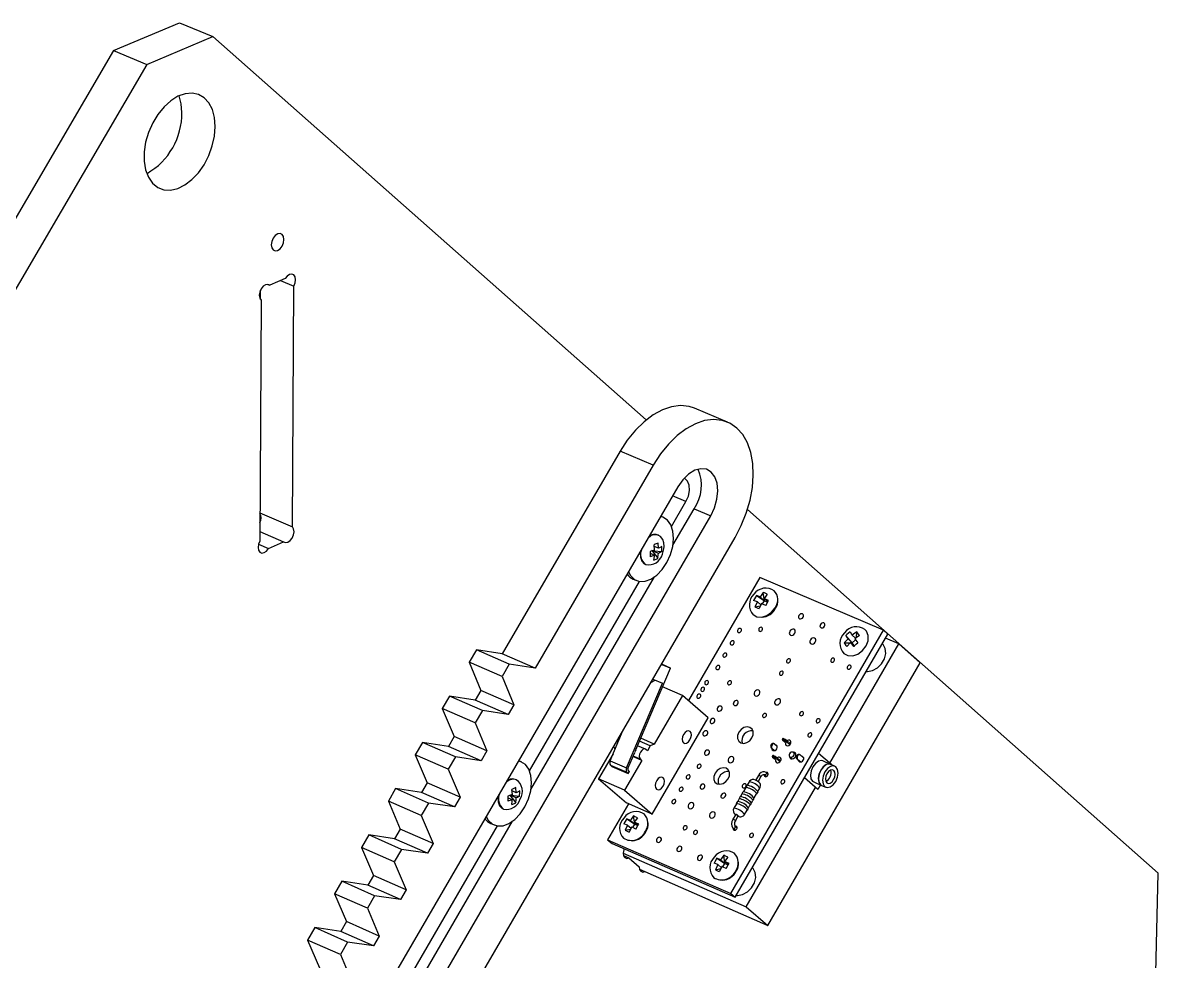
# Model space of a CAD drawing. Extents: x 0 to 156, y 0 to 216.
# Drawn here: x 99.29 to 133.41, y 176.04 to 204.23 of the extents above; entities that cross this region are included whole.
import ezdxf

# ---------------------------------------------------------------- set-up
doc = ezdxf.new("R2010")
doc.units = 0
doc.layers.get('0').update_dxf_attribs({"linetype": 'CONTINUOUS'})

msp = doc.modelspace()

# ---------------------------------------------------------------- linework, layer by layer
at = {"color": 7, "linetype": 'CONTINUOUS'}
for p, q in [((102.015, 203.393), (104.004, 204.226)), ((104.004, 204.226), (105.007, 203.81)), ((103.018, 202.975), (105.007, 203.81)), ((118.022, 192.299), (105.007, 203.81)), ((102.015, 203.393), (71.222, 150.721)), ((102.015, 203.393), (103.018, 202.975)), ((103.018, 202.975), (72.195, 150.239)), ((107.174, 196.542), (106.713, 196.344)), ((106.431, 195.916), (106.432, 196.194)), ((106.65, 196.37), (106.713, 196.344)), ((107.037, 196.483), (107.432, 196.317)), ((107.391, 189.085), (107.432, 196.317)), ((106.45, 195.895), (106.415, 188.657)), ((120.466, 192.232), (119.474, 192.65)), ((117.24, 191.363), (113.695, 185.271)), ((118.231, 190.943), (117.24, 191.363)), ((118.231, 190.943), (114.683, 184.844)), ((118.973, 190.289), (102.467, 161.905)), ((118.784, 189.102), (119.217, 189.847)), ((103.491, 161.095), (119.959, 189.42)), ((106.419, 189.504), (107.391, 189.085)), ((118.537, 189.373), (118.46, 189.406)), ((118.826, 188.533), (119.463, 189.63)), ((119.463, 189.63), (119.959, 189.42)), ((133.407, 178.691), (121.064, 189.607)), ((106.416, 188.947), (107.13, 188.639)), ((111.66, 173.226), (120.695, 188.771)), ((106.375, 188.566), (106.672, 188.437)), ((106.672, 188.437), (107.13, 188.639)), ((118.272, 188.391), (118.142, 188.346)), ((118.193, 188.373), (118.372, 188.144)), ((118.389, 188.289), (118.193, 188.373)), ((118.272, 188.391), (118.26, 188.549)), ((118.261, 188.367), (118.49, 188.347)), ((118.391, 188.444), (118.264, 188.498)), ((118.391, 188.444), (118.378, 188.601)), ((118.27, 188.236), (118.139, 188.191)), ((118.27, 188.236), (118.141, 188.291)), ((114.516, 181.763), (117.823, 187.448)), ((114.56, 181.197), (118.275, 187.585)), ((117.631, 187.518), (117.729, 187.475)), ((121.439, 187.564), (119.291, 183.868)), ((125.153, 185.983), (121.439, 187.564)), ((121.445, 186.983), (121.335, 187.026)), ((121.335, 187.026), (121.574, 186.87)), ((121.445, 186.983), (121.574, 186.87)), ((121.574, 186.87), (121.538, 187.117)), ((121.361, 186.838), (121.25, 186.88)), ((121.361, 186.838), (121.288, 186.687)), ((121.288, 186.687), (121.451, 186.717)), ((121.361, 186.838), (121.465, 186.746)), ((121.484, 186.785), (121.411, 186.634)), ((121.516, 186.771), (121.574, 186.87)), ((121.569, 186.931), (121.678, 186.835)), ((121.574, 186.87), (121.674, 186.828)), ((120.562, 178.076), (125.153, 185.983)), ((124.637, 185.956), (124.58, 186.015)), ((125.153, 185.983), (125.282, 185.869)), ((120.693, 177.964), (125.282, 185.869)), ((124.085, 185.722), (123.968, 185.606)), ((123.968, 185.606), (124.157, 185.608)), ((124.213, 185.609), (124.019, 185.821)), ((124.162, 185.613), (124.045, 185.496)), ((124.085, 185.722), (124.213, 185.609)), ((124.162, 185.613), (124.247, 185.498)), ((124.162, 185.613), (124.29, 185.5)), ((124.167, 185.609), (124.213, 185.609)), ((124.213, 185.609), (124.313, 185.695)), ((124.275, 185.522), (124.213, 185.609)), ((124.214, 185.833), (124.315, 185.743)), ((124.291, 185.724), (124.376, 185.609)), ((124.344, 185.765), (124.349, 185.933)), ((125.613, 185.576), (125.211, 185.747)), ((112.92, 185.394), (112.704, 185.021)), ((113.909, 184.966), (112.92, 185.394)), ((113.695, 185.271), (112.92, 185.394)), ((114.683, 184.844), (113.695, 185.271)), ((123.534, 181.994), (125.613, 185.576)), ((125.613, 185.576), (126.257, 185.007)), ((113.692, 184.593), (112.704, 185.021)), ((112.704, 185.021), (113.057, 184.175)), ((113.909, 184.966), (113.692, 184.593)), ((114.683, 184.844), (113.909, 184.966)), ((118.481, 184.962), (118.493, 184.957)), ((118.481, 184.961), (118.752, 184.848)), ((118.493, 184.957), (118.491, 184.978)), ((118.752, 184.848), (118.493, 184.96)), ((118.493, 184.959), (118.664, 184.886)), ((118.493, 184.957), (118.664, 184.886)), ((121.679, 177.117), (126.257, 185.007)), ((113.692, 184.593), (114.045, 183.747)), ((117.711, 182.394), (118.752, 184.848)), ((117.433, 181.846), (118.513, 184.392)), ((118.22, 184.513), (118.513, 184.392)), ((119.108, 184.027), (118.513, 184.284)), ((112.112, 184.005), (111.895, 183.632)), ((113.1, 183.575), (112.112, 184.005)), ((112.887, 183.883), (112.112, 184.005)), ((113.057, 184.175), (112.887, 183.883)), ((114.045, 183.747), (113.057, 184.175)), ((119.108, 184.027), (118.259, 182.565)), ((119.884, 183.353), (119.108, 184.027)), ((112.883, 183.202), (111.895, 183.632)), ((111.895, 183.632), (112.25, 182.787)), ((113.1, 183.575), (112.883, 183.202)), ((113.875, 183.455), (112.887, 183.883)), ((113.875, 183.455), (113.1, 183.575)), ((114.045, 183.747), (113.875, 183.455)), ((118.205, 180.462), (119.884, 183.353)), ((112.883, 183.202), (113.237, 182.357)), ((116.94, 182.06), (117.334, 182.989)), ((111.303, 182.615), (111.086, 182.242)), ((112.291, 182.184), (111.303, 182.615)), ((112.08, 182.495), (111.303, 182.615)), ((112.25, 182.787), (112.08, 182.495)), ((113.237, 182.357), (112.25, 182.787)), ((117.231, 182.745), (117.223, 182.748)), ((118.142, 182.512), (117.82, 182.652)), ((118.259, 182.565), (117.857, 182.739)), ((118.259, 182.565), (118.142, 182.512)), ((121.802, 182.537), (121.777, 182.548)), ((121.869, 182.576), (121.845, 182.587)), ((121.877, 182.571), (121.958, 182.501)), ((121.927, 182.534), (121.916, 182.538)), ((122.124, 182.731), (122.107, 182.702)), ((122.118, 182.687), (122.196, 182.619)), ((122.137, 182.695), (122.154, 182.724)), ((122.246, 182.668), (122.229, 182.639)), ((122.229, 182.639), (122.338, 182.544)), ((122.246, 182.668), (122.358, 182.571)), ((112.074, 181.811), (111.086, 182.242)), ((111.086, 182.242), (111.442, 181.399)), ((112.291, 182.184), (112.074, 181.811)), ((113.067, 182.065), (112.08, 182.495)), ((113.067, 182.065), (112.291, 182.184)), ((113.237, 182.357), (113.067, 182.065)), ((117.028, 182.267), (116.593, 181.518)), ((117.07, 182.445), (117.095, 182.424)), ((117.472, 181.83), (117.678, 182.316)), ((117.887, 182.073), (117.623, 182.187)), ((117.999, 182.412), (117.762, 182.514)), ((118.057, 182.366), (118.016, 182.401)), ((118.142, 182.512), (118.057, 182.366)), ((121.801, 182.44), (121.776, 182.45)), ((121.776, 182.45), (121.87, 182.368)), ((121.801, 182.44), (121.88, 182.37)), ((121.827, 182.219), (121.81, 182.19)), ((121.856, 182.212), (121.839, 182.183)), ((122.336, 182.182), (122.41, 182.118)), ((122.522, 182.247), (122.448, 182.312)), ((122.57, 182.206), (122.546, 182.217)), ((122.638, 182.245), (122.613, 182.256)), ((122.645, 182.24), (122.755, 182.145)), ((122.72, 182.192), (122.694, 182.198)), ((123.595, 181.94), (123.201, 182.284)), ((114.275, 182.026), (114.19, 182.063)), ((116.94, 182.06), (117.433, 181.846)), ((116.949, 181.929), (117.442, 181.716)), ((116.949, 181.929), (116.989, 181.895)), ((116.989, 181.895), (117.482, 181.681)), ((117.887, 182.073), (117.368, 181.181)), ((117.846, 182.109), (117.887, 182.073)), ((121.82, 182.175), (121.898, 182.107)), ((121.949, 182.156), (121.932, 182.127)), ((121.932, 182.127), (122.041, 182.032)), ((121.949, 182.156), (122.061, 182.059)), ((122.569, 182.108), (122.544, 182.119)), ((122.544, 182.119), (122.651, 182.026)), ((122.569, 182.108), (122.663, 182.026)), ((123.563, 181.954), (123.327, 182.056)), ((123.688, 181.9), (123.564, 181.954)), ((112.074, 181.811), (112.429, 180.968)), ((117.368, 181.181), (116.593, 181.518)), ((116.593, 181.518), (117.43, 180.799)), ((117.442, 181.716), (117.482, 181.681)), ((117.476, 181.774), (117.516, 181.74)), ((117.482, 181.681), (117.516, 181.74)), ((121.393, 181.621), (121.308, 181.475)), ((121.381, 181.432), (121.466, 181.578)), ((121.568, 181.643), (121.631, 181.588)), ((121.569, 181.642), (121.568, 181.643)), ((121.688, 181.653), (121.624, 181.708)), ((123.182, 181.199), (122.776, 181.552)), ((110.495, 181.225), (110.277, 180.852)), ((111.481, 180.793), (110.495, 181.225)), ((111.272, 181.107), (110.495, 181.225)), ((111.442, 181.399), (111.272, 181.107)), ((112.429, 180.968), (111.442, 181.399)), ((114.001, 181.045), (113.987, 181.202)), ((114.12, 181.099), (114.107, 181.256)), ((117.368, 181.181), (118.205, 180.462)), ((121.012, 181.255), (120.942, 181.135)), ((121.043, 181.325), (121.009, 181.267)), ((121.028, 177.676), (123.109, 181.263)), ((121.114, 181.431), (121.055, 181.329)), ((121.379, 181.14), (121.439, 181.242)), ((123.056, 181.427), (123.291, 181.325)), ((123.263, 181.338), (123.182, 181.199)), ((123.182, 181.199), (123.182, 181.199)), ((123.257, 181.347), (123.291, 181.325)), ((123.259, 181.346), (123.293, 181.325)), ((123.293, 181.325), (123.417, 181.271)), ((111.264, 180.419), (110.277, 180.852)), ((110.277, 180.852), (110.634, 180.011)), ((112.258, 180.675), (111.272, 181.107)), ((112.429, 180.968), (112.258, 180.675)), ((113.999, 180.891), (113.868, 180.845)), ((114.001, 181.045), (113.869, 180.999)), ((113.999, 180.891), (113.869, 180.948)), ((113.923, 181.03), (114.102, 180.801)), ((114.118, 180.945), (113.923, 181.03)), ((113.951, 181.028), (114.22, 181.004)), ((114.12, 181.099), (113.991, 181.155)), ((120.76, 180.839), (120.726, 180.78)), ((120.815, 180.915), (120.772, 180.842)), ((120.845, 180.985), (120.811, 180.927)), ((120.9, 181.062), (120.857, 180.988)), ((120.93, 181.132), (120.896, 181.073)), ((121.182, 180.8), (121.224, 180.873)), ((121.236, 180.876), (121.27, 180.934)), ((121.267, 180.946), (121.337, 181.066)), ((121.348, 181.069), (121.382, 181.128)), ((111.481, 180.793), (111.264, 180.419)), ((112.258, 180.675), (111.481, 180.793)), ((117.493, 180.772), (116.864, 179.691)), ((118.205, 180.462), (117.43, 180.799)), ((120.73, 180.769), (120.655, 180.64)), ((120.98, 180.452), (121.054, 180.58)), ((121.066, 180.583), (121.1, 180.642)), ((121.097, 180.653), (121.139, 180.726)), ((121.151, 180.729), (121.185, 180.788)), ((103.004, 161.322), (114.008, 180.247)), ((111.264, 180.419), (111.62, 179.577)), ((113.352, 180.179), (113.451, 180.135)), ((117.461, 180.126), (117.351, 180.17)), ((117.546, 180.272), (117.436, 180.316)), ((117.436, 180.316), (117.676, 180.16)), ((117.546, 180.272), (117.676, 180.16)), ((117.616, 180.057), (117.676, 180.16)), ((117.676, 180.16), (117.639, 180.406)), ((117.669, 180.218), (117.779, 180.124)), ((117.676, 180.16), (117.775, 180.117)), ((120.713, 180.45), (120.628, 180.304)), ((120.701, 180.261), (120.786, 180.407)), ((102.748, 161.524), (113.553, 180.106)), ((109.685, 179.835), (109.468, 179.461)), ((110.671, 179.4), (109.685, 179.835)), ((110.464, 179.718), (109.685, 179.835)), ((110.634, 180.011), (110.464, 179.718)), ((111.62, 179.577), (110.634, 180.011)), ((117.461, 180.126), (117.388, 179.974)), ((117.388, 179.974), (117.553, 180.007)), ((117.461, 180.126), (117.566, 180.035)), ((117.584, 180.072), (117.511, 179.921)), ((120.633, 180.033), (120.697, 179.978)), ((120.753, 180.043), (120.689, 180.098)), ((120.69, 180.097), (120.689, 180.098)), ((110.454, 179.027), (109.468, 179.461)), ((109.468, 179.461), (109.826, 178.622)), ((111.45, 179.285), (110.464, 179.718)), ((111.62, 179.577), (111.45, 179.285)), ((116.864, 179.691), (120.562, 178.076)), ((116.864, 179.691), (116.996, 179.579)), ((116.996, 179.579), (120.693, 177.964)), ((110.671, 179.4), (110.454, 179.027)), ((111.45, 179.285), (110.671, 179.4)), ((117.331, 179.292), (121.028, 177.676)), ((117.342, 179.215), (117.505, 179.143)), ((117.505, 179.143), (117.812, 178.881)), ((120.259, 179.089), (120.148, 179.134)), ((120.148, 179.134), (120.388, 178.978)), ((120.388, 178.978), (120.352, 179.224)), ((110.454, 179.027), (110.811, 178.187)), ((117.823, 178.804), (121.679, 177.117)), ((120.174, 178.943), (120.063, 178.987)), ((120.174, 178.943), (120.1, 178.791)), ((120.1, 178.791), (120.266, 178.824)), ((120.174, 178.943), (120.28, 178.852)), ((120.297, 178.889), (120.224, 178.737)), ((120.259, 179.089), (120.388, 178.978)), ((120.328, 178.875), (120.388, 178.978)), ((120.382, 179.035), (120.493, 178.94)), ((120.388, 178.978), (120.489, 178.934)), ((108.876, 178.444), (108.659, 178.07)), ((109.861, 178.008), (108.876, 178.444)), ((109.656, 178.329), (108.876, 178.444)), ((109.826, 178.622), (109.656, 178.329)), ((110.811, 178.187), (109.826, 178.622)), ((132.316, 135.359), (133.407, 178.691)), ((110.641, 177.894), (109.656, 178.329)), ((110.811, 178.187), (110.641, 177.894)), ((109.644, 177.634), (108.659, 178.07)), ((108.659, 178.07), (109.017, 177.232)), ((109.861, 178.008), (109.644, 177.634)), ((110.641, 177.894), (109.861, 178.008)), ((120.562, 178.076), (120.693, 177.964)), ((109.644, 177.634), (110.002, 176.795)), ((121.028, 177.676), (121.679, 177.117)), ((109.017, 177.232), (108.847, 176.94)), ((110.002, 176.795), (109.017, 177.232)), ((108.066, 177.052), (107.849, 176.679)), ((109.051, 176.615), (108.066, 177.052)), ((108.847, 176.94), (108.066, 177.052)), ((109.831, 176.503), (108.847, 176.94)), ((110.002, 176.795), (109.831, 176.503)), ((108.833, 176.241), (107.849, 176.679)), ((107.849, 176.679), (108.208, 175.842)), ((109.051, 176.615), (108.833, 176.241)), ((109.831, 176.503), (109.051, 176.615)), ((108.833, 176.241), (109.192, 175.404))]:
    msp.add_line(p, q, dxfattribs=at)
at = {"color": 8, "linetype": 'CONTINUOUS'}
for p, q in [((119.217, 189.847), (118.815, 190.017)), ((117.098, 182.433), (117.07, 182.445)), ((117.846, 182.109), (117.63, 182.202))]:
    msp.add_line(p, q, dxfattribs=at)
at = {"color": 7, "linetype": 'CONTINUOUS'}
for points in [[(105.074, 201.107), (105.053, 201.377), (104.989, 201.617), (104.885, 201.818), (104.745, 201.972), (104.575, 202.071), (104.381, 202.113), (104.171, 202.095), (103.955, 202.018), (103.741, 201.885), (103.537, 201.702), (103.352, 201.475), (103.195, 201.215), (103.07, 200.932), (102.984, 200.638), (102.939, 200.344), (102.939, 200.064), (102.982, 199.807), (103.067, 199.586), (103.19, 199.408), (103.347, 199.282), (103.53, 199.212), (103.733, 199.2), (103.947, 199.249), (104.163, 199.355), (104.372, 199.514), (104.567, 199.72), (104.738, 199.963), (104.879, 200.235), (104.985, 200.525), (105.051, 200.819), (105.074, 201.107)], [(104.073, 201.526), (104.052, 201.795), (103.99, 202.031)], [(107.14, 197.718), (107.126, 197.807), (107.085, 197.869), (107.024, 197.896), (106.951, 197.884), (106.878, 197.834), (106.816, 197.754), (106.774, 197.656), (106.759, 197.555), (106.773, 197.467), (106.814, 197.405), (106.875, 197.378), (106.948, 197.39), (107.021, 197.44), (107.083, 197.52), (107.125, 197.618), (107.14, 197.718)], [(107.432, 196.317), (107.472, 196.411), (107.487, 196.508), (107.473, 196.594), (107.434, 196.654), (107.374, 196.68), (107.304, 196.668), (107.234, 196.619), (107.174, 196.542)], [(106.713, 196.344), (106.653, 196.37), (106.583, 196.358), (106.512, 196.31), (106.452, 196.232), (106.412, 196.138), (106.397, 196.04), (106.411, 195.955), (106.45, 195.895)], [(119.474, 192.65), (119.312, 192.702), (119.056, 192.728), (118.786, 192.694), (118.508, 192.601), (118.23, 192.449), (117.957, 192.244), (117.696, 191.991), (117.455, 191.695), (117.24, 191.363)], [(120.695, 188.771), (120.88, 189.127), (121.029, 189.502), (121.141, 189.885), (121.211, 190.268), (121.239, 190.641), (121.223, 190.994), (121.164, 191.32), (121.063, 191.61), (120.922, 191.857), (120.746, 192.055), (120.538, 192.198), (120.304, 192.285), (120.048, 192.311), (119.778, 192.277), (119.501, 192.183), (119.222, 192.031), (118.949, 191.826), (118.689, 191.572), (118.447, 191.275), (118.231, 190.943)], [(119.959, 189.42), (120.074, 189.662), (120.149, 189.918), (120.176, 190.169), (120.156, 190.399), (120.088, 190.592), (119.978, 190.734), (119.834, 190.817), (119.664, 190.834), (119.48, 190.785), (119.296, 190.671), (119.123, 190.502), (118.973, 190.289)], [(119.217, 189.847), (119.29, 190.01), (119.324, 190.18), (119.316, 190.336), (119.266, 190.46), (119.18, 190.535), (119.172, 190.539)], [(118.845, 188.74), (118.826, 188.961), (118.764, 189.148), (118.661, 189.29), (118.526, 189.377), (118.455, 189.398)], [(107.13, 188.639), (107.19, 188.614), (107.259, 188.626), (107.329, 188.675), (107.389, 188.752), (107.429, 188.846), (107.444, 188.942), (107.43, 189.026), (107.391, 189.085)], [(117.488, 187.735), (117.551, 187.622), (117.671, 187.506), (117.82, 187.449), (117.989, 187.453), (118.166, 187.517), (118.342, 187.639), (118.504, 187.81), (118.644, 188.019), (118.751, 188.254), (118.819, 188.499), (118.845, 188.74)], [(118.508, 188.264), (118.555, 188.429), (118.561, 188.497), (118.553, 188.607), (118.52, 188.709), (118.456, 188.794), (118.383, 188.841)], [(106.415, 188.657), (106.375, 188.563), (106.36, 188.467), (106.374, 188.383), (106.413, 188.324), (106.472, 188.299), (106.542, 188.312), (106.612, 188.36), (106.672, 188.437)], [(117.846, 188.35), (117.841, 188.328), (117.846, 188.177), (117.89, 188.06), (117.965, 187.978), (118.011, 187.961)], [(118.142, 188.346), (118.141, 188.233), (118.139, 188.191)], [(118.378, 188.601), (118.294, 188.564), (118.26, 188.549)], [(118.49, 188.347), (118.421, 188.305), (118.389, 188.289)], [(118.492, 188.502), (118.423, 188.46), (118.391, 188.444)], [(118.49, 188.347), (118.494, 188.458), (118.492, 188.502)], [(118.253, 188.091), (118.267, 188.192), (118.27, 188.236)], [(118.253, 188.091), (118.34, 188.127), (118.372, 188.144)], [(118.372, 188.144), (118.386, 188.245), (118.389, 188.289)], [(121.335, 187.026), (121.271, 186.923), (121.25, 186.88)], [(121.538, 187.117), (121.472, 187.025), (121.445, 186.983)], [(121.661, 187.065), (121.572, 187.105), (121.538, 187.117)], [(121.661, 187.065), (121.595, 186.972), (121.569, 186.931)], [(121.233, 186.452), (121.349, 186.387), (121.495, 186.376), (121.649, 186.423), (121.79, 186.522), (121.899, 186.659)], [(121.288, 186.687), (121.375, 186.648), (121.411, 186.634)], [(121.614, 186.725), (121.521, 186.768), (121.484, 186.785)], [(121.699, 186.871), (121.606, 186.914), (121.569, 186.931)], [(121.614, 186.725), (121.676, 186.831), (121.699, 186.871)], [(122.716, 186.475), (122.689, 186.479), (122.66, 186.472), (122.633, 186.454), (122.612, 186.428), (122.6, 186.398), (122.6, 186.369), (122.611, 186.344), (122.631, 186.329), (122.658, 186.324), (122.687, 186.331), (122.715, 186.349), (122.735, 186.375), (122.747, 186.405), (122.747, 186.435), (122.736, 186.459), (122.716, 186.475)], [(120.856, 186.032), (120.835, 186.036), (120.812, 186.03), (120.79, 186.016), (120.774, 185.995), (120.764, 185.971), (120.764, 185.948), (120.773, 185.928), (120.789, 185.916), (120.81, 185.912), (120.834, 185.918), (120.855, 185.932), (120.872, 185.953), (120.881, 185.977), (120.881, 186), (120.873, 186.02), (120.856, 186.032)], [(121.493, 186.068), (121.472, 186.072), (121.448, 186.066), (121.427, 186.051), (121.41, 186.031), (121.401, 186.007), (121.401, 185.984), (121.409, 185.964), (121.426, 185.952), (121.447, 185.948), (121.47, 185.954), (121.492, 185.968), (121.509, 185.989), (121.518, 186.013), (121.518, 186.036), (121.509, 186.055), (121.493, 186.068)], [(122.461, 186.01), (122.429, 186.015), (122.394, 186.006), (122.361, 185.985), (122.336, 185.954), (122.323, 185.918), (122.322, 185.883), (122.335, 185.853), (122.36, 185.835), (122.392, 185.829), (122.427, 185.838), (122.459, 185.859), (122.485, 185.891), (122.498, 185.926), (122.499, 185.962), (122.486, 185.991), (122.461, 186.01)], [(123.359, 186.2), (123.333, 186.205), (123.303, 186.198), (123.276, 186.18), (123.255, 186.154), (123.244, 186.124), (123.243, 186.094), (123.254, 186.07), (123.275, 186.054), (123.302, 186.05), (123.331, 186.057), (123.358, 186.075), (123.379, 186.101), (123.391, 186.131), (123.391, 186.16), (123.38, 186.185), (123.359, 186.2)], [(123.948, 185.296), (123.96, 185.285), (124.082, 185.221), (124.23, 185.215), (124.385, 185.267), (124.524, 185.37), (124.63, 185.51), (124.689, 185.669), (124.691, 185.824), (124.637, 185.956)], [(120.641, 185.662), (120.62, 185.666), (120.597, 185.66), (120.575, 185.646), (120.558, 185.625), (120.549, 185.601), (120.549, 185.578), (120.558, 185.558), (120.574, 185.546), (120.595, 185.542), (120.618, 185.548), (120.64, 185.562), (120.657, 185.583), (120.666, 185.607), (120.666, 185.63), (120.658, 185.65), (120.641, 185.662)], [(123.08, 185.746), (123.048, 185.751), (123.013, 185.742), (122.98, 185.721), (122.955, 185.69), (122.941, 185.654), (122.941, 185.618), (122.954, 185.589), (122.978, 185.57), (123.011, 185.565), (123.046, 185.574), (123.078, 185.595), (123.103, 185.626), (123.117, 185.662), (123.118, 185.697), (123.105, 185.727), (123.08, 185.746)], [(123.968, 185.606), (124.022, 185.527), (124.045, 185.496)], [(124.148, 185.931), (124.053, 185.854), (124.019, 185.821)], [(124.019, 185.821), (124.063, 185.753), (124.085, 185.722)], [(124.148, 185.931), (124.192, 185.864), (124.214, 185.833)], [(124.349, 185.933), (124.253, 185.864), (124.214, 185.833)], [(124.247, 185.498), (124.34, 185.578), (124.376, 185.609)], [(124.427, 185.824), (124.33, 185.755), (124.291, 185.724)], [(124.427, 185.824), (124.371, 185.904), (124.349, 185.933)], [(120.42, 185.294), (120.399, 185.298), (120.376, 185.292), (120.354, 185.278), (120.337, 185.257), (120.328, 185.233), (120.328, 185.21), (120.336, 185.191), (120.353, 185.178), (120.374, 185.174), (120.397, 185.18), (120.419, 185.194), (120.436, 185.215), (120.445, 185.239), (120.445, 185.262), (120.437, 185.282), (120.42, 185.294)], [(124.631, 184.747), (124.667, 184.745), (124.821, 184.773), (124.969, 184.853), (125.094, 184.975), (125.181, 185.125), (125.219, 185.284), (125.204, 185.433), (125.137, 185.555), (125.11, 185.582)], [(120.211, 184.921), (120.19, 184.925), (120.166, 184.919), (120.145, 184.905), (120.128, 184.884), (120.119, 184.861), (120.119, 184.837), (120.127, 184.818), (120.144, 184.805), (120.165, 184.802), (120.188, 184.807), (120.21, 184.822), (120.226, 184.842), (120.236, 184.866), (120.236, 184.89), (120.227, 184.909), (120.211, 184.921)], [(122.331, 185.121), (122.31, 185.125), (122.286, 185.119), (122.265, 185.105), (122.248, 185.084), (122.239, 185.06), (122.238, 185.037), (122.247, 185.017), (122.263, 185.005), (122.285, 185.001), (122.308, 185.007), (122.33, 185.021), (122.347, 185.042), (122.356, 185.066), (122.356, 185.089), (122.347, 185.109), (122.331, 185.121)], [(123.658, 185.143), (123.636, 185.147), (123.613, 185.141), (123.591, 185.126), (123.575, 185.106), (123.565, 185.082), (123.565, 185.058), (123.574, 185.039), (123.59, 185.026), (123.612, 185.023), (123.635, 185.028), (123.657, 185.043), (123.674, 185.064), (123.683, 185.087), (123.683, 185.111), (123.674, 185.13), (123.658, 185.143)], [(124.154, 184.931), (124.133, 184.935), (124.109, 184.929), (124.088, 184.914), (124.071, 184.894), (124.062, 184.87), (124.062, 184.846), (124.07, 184.827), (124.087, 184.814), (124.108, 184.811), (124.132, 184.816), (124.153, 184.831), (124.17, 184.851), (124.179, 184.875), (124.179, 184.899), (124.171, 184.918), (124.154, 184.931)], [(122.116, 184.75), (122.094, 184.754), (122.071, 184.748), (122.049, 184.734), (122.032, 184.713), (122.023, 184.689), (122.023, 184.666), (122.032, 184.646), (122.048, 184.634), (122.069, 184.63), (122.093, 184.636), (122.114, 184.65), (122.131, 184.671), (122.14, 184.695), (122.141, 184.718), (122.132, 184.738), (122.116, 184.75)], [(118.167, 184.42), (118.183, 184.424), (118.292, 184.484)], [(119.753, 184.264), (119.731, 184.268), (119.708, 184.262), (119.686, 184.248), (119.67, 184.227), (119.661, 184.203), (119.66, 184.18), (119.669, 184.16), (119.685, 184.148), (119.706, 184.144), (119.73, 184.15), (119.751, 184.164), (119.768, 184.185), (119.777, 184.209), (119.777, 184.232), (119.769, 184.252), (119.753, 184.264)], [(119.871, 184.468), (119.85, 184.472), (119.827, 184.466), (119.805, 184.452), (119.788, 184.431), (119.779, 184.407), (119.779, 184.384), (119.787, 184.364), (119.804, 184.352), (119.825, 184.348), (119.848, 184.354), (119.87, 184.368), (119.886, 184.389), (119.896, 184.413), (119.896, 184.436), (119.887, 184.456), (119.871, 184.468)], [(120.561, 184.463), (120.54, 184.467), (120.516, 184.461), (120.495, 184.447), (120.478, 184.426), (120.469, 184.403), (120.469, 184.379), (120.477, 184.36), (120.493, 184.347), (120.515, 184.343), (120.538, 184.349), (120.56, 184.364), (120.576, 184.384), (120.586, 184.408), (120.586, 184.432), (120.577, 184.451), (120.561, 184.463)], [(119.634, 184.06), (119.613, 184.064), (119.589, 184.058), (119.568, 184.044), (119.551, 184.023), (119.542, 183.999), (119.542, 183.976), (119.55, 183.956), (119.566, 183.944), (119.588, 183.94), (119.611, 183.946), (119.633, 183.96), (119.649, 183.981), (119.659, 184.005), (119.659, 184.028), (119.65, 184.048), (119.634, 184.06)], [(121.401, 184.185), (121.369, 184.19), (121.334, 184.181), (121.301, 184.16), (121.276, 184.129), (121.263, 184.093), (121.262, 184.058), (121.275, 184.028), (121.3, 184.01), (121.332, 184.004), (121.367, 184.013), (121.399, 184.034), (121.424, 184.065), (121.438, 184.101), (121.439, 184.136), (121.426, 184.166), (121.401, 184.185)], [(122.019, 183.919), (121.987, 183.925), (121.952, 183.916), (121.92, 183.894), (121.894, 183.863), (121.881, 183.827), (121.88, 183.792), (121.893, 183.763), (121.918, 183.744), (121.95, 183.738), (121.985, 183.747), (122.018, 183.769), (122.043, 183.8), (122.057, 183.836), (122.057, 183.871), (122.044, 183.9), (122.019, 183.919)], [(120.273, 183.701), (120.246, 183.706), (120.216, 183.699), (120.189, 183.681), (120.168, 183.655), (120.157, 183.625), (120.156, 183.596), (120.167, 183.571), (120.188, 183.555), (120.214, 183.551), (120.244, 183.558), (120.271, 183.576), (120.292, 183.602), (120.303, 183.632), (120.304, 183.661), (120.293, 183.686), (120.273, 183.701)], [(120.755, 183.869), (120.729, 183.874), (120.699, 183.867), (120.672, 183.849), (120.651, 183.823), (120.64, 183.793), (120.639, 183.764), (120.65, 183.739), (120.671, 183.723), (120.697, 183.719), (120.727, 183.726), (120.754, 183.744), (120.775, 183.77), (120.786, 183.8), (120.787, 183.829), (120.776, 183.854), (120.755, 183.869)], [(120.057, 183.331), (120.03, 183.335), (120.001, 183.328), (119.974, 183.31), (119.953, 183.284), (119.942, 183.254), (119.941, 183.225), (119.952, 183.2), (119.972, 183.185), (119.999, 183.18), (120.028, 183.187), (120.055, 183.205), (120.076, 183.231), (120.088, 183.261), (120.088, 183.291), (120.078, 183.315), (120.057, 183.331)], [(121.611, 183.483), (121.59, 183.486), (121.567, 183.481), (121.545, 183.466), (121.528, 183.446), (121.519, 183.422), (121.519, 183.398), (121.527, 183.379), (121.544, 183.366), (121.565, 183.362), (121.588, 183.368), (121.61, 183.383), (121.627, 183.403), (121.636, 183.427), (121.636, 183.451), (121.628, 183.47), (121.611, 183.483)], [(122.724, 183.534), (122.703, 183.538), (122.679, 183.532), (122.657, 183.518), (122.641, 183.497), (122.632, 183.473), (122.631, 183.45), (122.64, 183.43), (122.656, 183.418), (122.678, 183.414), (122.701, 183.42), (122.723, 183.434), (122.74, 183.455), (122.749, 183.479), (122.749, 183.502), (122.74, 183.522), (122.724, 183.534)], [(123.22, 183.321), (123.198, 183.325), (123.175, 183.319), (123.153, 183.305), (123.137, 183.284), (123.127, 183.26), (123.127, 183.237), (123.136, 183.217), (123.152, 183.205), (123.174, 183.201), (123.197, 183.207), (123.219, 183.221), (123.236, 183.242), (123.245, 183.266), (123.245, 183.289), (123.236, 183.309), (123.22, 183.321)], [(119.339, 182.943), (119.295, 182.961), (119.242, 182.951), (119.189, 182.914), (119.143, 182.854), (119.112, 182.782), (119.101, 182.708), (119.11, 182.644), (119.14, 182.599), (119.184, 182.581), (119.237, 182.591), (119.29, 182.629), (119.335, 182.688), (119.366, 182.76), (119.378, 182.834), (119.368, 182.898), (119.339, 182.943)], [(119.842, 182.96), (119.815, 182.965), (119.786, 182.957), (119.759, 182.94), (119.738, 182.914), (119.726, 182.884), (119.726, 182.854), (119.737, 182.83), (119.757, 182.814), (119.784, 182.809), (119.813, 182.817), (119.84, 182.834), (119.861, 182.86), (119.873, 182.89), (119.873, 182.92), (119.862, 182.944), (119.842, 182.96)], [(121.137, 183.066), (121.051, 183.081), (120.958, 183.058), (120.871, 183), (120.804, 182.917), (120.767, 182.821), (120.766, 182.727), (120.801, 182.649), (120.866, 182.598), (120.952, 182.584), (121.045, 182.607), (121.132, 182.664), (121.199, 182.747), (121.236, 182.843), (121.238, 182.937), (121.203, 183.016), (121.137, 183.066)], [(122.974, 182.897), (122.952, 182.9), (122.929, 182.895), (122.907, 182.88), (122.89, 182.86), (122.881, 182.836), (122.881, 182.812), (122.889, 182.793), (122.906, 182.78), (122.927, 182.776), (122.951, 182.782), (122.972, 182.796), (122.989, 182.817), (122.998, 182.841), (122.999, 182.865), (122.99, 182.884), (122.974, 182.897)], [(117.223, 182.748), (117.202, 182.753), (117.198, 182.753)], [(121.777, 182.548), (121.786, 182.56), (121.795, 182.571), (121.805, 182.579), (121.815, 182.585), (121.825, 182.589), (121.835, 182.589), (121.844, 182.587), (121.845, 182.587)], [(121.797, 182.432), (121.799, 182.417), (121.811, 182.39), (121.833, 182.373), (121.863, 182.368), (121.895, 182.376), (121.925, 182.396), (121.948, 182.424), (121.961, 182.457), (121.961, 182.49), (121.949, 182.517), (121.927, 182.534), (121.927, 182.534)], [(121.877, 182.571), (121.869, 182.576), (121.86, 182.579), (121.85, 182.578), (121.84, 182.575), (121.83, 182.569), (121.82, 182.56), (121.81, 182.55), (121.802, 182.537)], [(122.137, 182.695), (122.127, 182.699), (122.118, 182.702), (122.112, 182.703), (122.108, 182.703), (122.107, 182.701), (122.108, 182.698), (122.112, 182.693), (122.118, 182.687)], [(122.213, 182.612), (122.208, 182.594), (122.207, 182.561), (122.219, 182.534), (122.242, 182.517), (122.271, 182.512), (122.304, 182.52), (122.334, 182.539), (122.357, 182.568), (122.37, 182.601), (122.37, 182.634), (122.358, 182.661), (122.335, 182.678), (122.335, 182.678)], [(117.043, 182.488), (117.045, 182.483), (117.07, 182.445)], [(118.016, 182.401), (117.978, 182.417), (117.933, 182.408), (117.887, 182.376), (117.849, 182.326), (117.822, 182.264), (117.813, 182.201), (117.821, 182.147), (117.846, 182.109)], [(119.89, 182.38), (119.863, 182.385), (119.834, 182.378), (119.807, 182.36), (119.786, 182.334), (119.775, 182.304), (119.774, 182.274), (119.785, 182.25), (119.805, 182.234), (119.832, 182.229), (119.861, 182.237), (119.889, 182.254), (119.91, 182.28), (119.921, 182.31), (119.922, 182.34), (119.911, 182.364), (119.89, 182.38)], [(120.622, 182.184), (120.59, 182.189), (120.555, 182.181), (120.522, 182.159), (120.497, 182.128), (120.483, 182.092), (120.483, 182.057), (120.496, 182.027), (120.52, 182.009), (120.552, 182.003), (120.587, 182.012), (120.62, 182.033), (120.645, 182.064), (120.659, 182.1), (120.659, 182.135), (120.646, 182.165), (120.622, 182.184)], [(121.839, 182.183), (121.829, 182.187), (121.821, 182.19), (121.815, 182.191), (121.811, 182.191), (121.809, 182.189), (121.81, 182.185), (121.814, 182.181), (121.82, 182.175)], [(122.435, 182.32), (122.408, 182.325), (122.378, 182.318), (122.351, 182.3), (122.33, 182.274), (122.319, 182.244), (122.318, 182.214), (122.329, 182.19), (122.35, 182.174), (122.377, 182.169), (122.406, 182.176), (122.433, 182.194), (122.454, 182.22), (122.466, 182.25), (122.466, 182.28), (122.455, 182.304), (122.435, 182.32)], [(122.327, 182.191), (122.329, 182.176), (122.343, 182.144), (122.369, 182.123), (122.405, 182.117), (122.443, 182.127), (122.478, 182.15), (122.505, 182.184), (122.52, 182.223), (122.521, 182.261), (122.507, 182.293), (122.48, 182.314), (122.48, 182.314)], [(122.48, 182.314), (122.445, 182.32), (122.438, 182.319)], [(122.546, 182.217), (122.554, 182.229), (122.563, 182.24), (122.573, 182.248), (122.583, 182.254), (122.594, 182.258), (122.604, 182.258), (122.613, 182.256), (122.613, 182.256)], [(122.645, 182.24), (122.637, 182.245), (122.628, 182.247), (122.618, 182.247), (122.608, 182.243), (122.598, 182.237), (122.588, 182.229), (122.579, 182.218), (122.57, 182.206)], [(122.591, 182.078), (122.591, 182.075), (122.603, 182.048), (122.626, 182.031), (122.656, 182.026), (122.688, 182.034), (122.718, 182.053), (122.741, 182.082), (122.754, 182.115), (122.754, 182.148), (122.742, 182.175), (122.72, 182.192), (122.72, 182.192)], [(114.579, 181.403), (114.559, 181.623), (114.495, 181.808), (114.392, 181.948), (114.256, 182.034), (114.184, 182.053)], [(119.644, 181.956), (119.623, 181.96), (119.599, 181.954), (119.578, 181.94), (119.561, 181.919), (119.552, 181.895), (119.551, 181.872), (119.56, 181.852), (119.576, 181.84), (119.598, 181.836), (119.621, 181.842), (119.643, 181.856), (119.66, 181.877), (119.669, 181.901), (119.669, 181.924), (119.66, 181.944), (119.644, 181.956)], [(120.424, 181.838), (120.338, 181.853), (120.245, 181.83), (120.158, 181.773), (120.091, 181.69), (120.054, 181.594), (120.053, 181.5), (120.087, 181.421), (120.152, 181.371), (120.238, 181.356), (120.332, 181.379), (120.419, 181.436), (120.486, 181.519), (120.523, 181.615), (120.524, 181.709), (120.489, 181.788), (120.424, 181.838)], [(121.916, 182.1), (121.91, 182.082), (121.91, 182.049), (121.922, 182.022), (121.944, 182.005), (121.974, 182), (122.006, 182.007), (122.036, 182.027), (122.06, 182.056), (122.072, 182.089), (122.073, 182.122), (122.061, 182.149), (122.038, 182.166), (122.038, 182.166)], [(123.327, 182.056), (123.286, 182.066), (123.197, 182.048), (123.107, 181.984), (123.029, 181.883), (122.977, 181.76), (122.957, 181.634), (122.973, 181.525), (123.022, 181.449), (123.056, 181.427)], [(123.563, 181.954), (123.522, 181.964), (123.433, 181.947), (123.342, 181.883), (123.265, 181.781), (123.212, 181.658), (123.192, 181.533), (123.208, 181.423), (123.257, 181.347)], [(123.564, 181.954), (123.523, 181.964), (123.434, 181.946), (123.344, 181.882), (123.266, 181.781), (123.214, 181.658), (123.194, 181.532), (123.209, 181.423), (123.259, 181.346)], [(123.383, 181.293), (123.458, 181.261), (123.547, 181.279), (123.637, 181.343), (123.715, 181.444), (123.767, 181.567), (123.787, 181.693), (123.772, 181.802), (123.723, 181.879), (123.648, 181.91), (123.558, 181.893), (123.468, 181.828), (123.39, 181.727), (123.338, 181.604), (123.318, 181.479), (123.334, 181.369), (123.383, 181.293)], [(118.533, 181.555), (118.488, 181.574), (118.435, 181.563), (118.382, 181.526), (118.337, 181.466), (118.306, 181.394), (118.294, 181.32), (118.304, 181.256), (118.333, 181.212), (118.378, 181.193), (118.43, 181.203), (118.484, 181.241), (118.529, 181.3), (118.56, 181.372), (118.571, 181.446), (118.562, 181.51), (118.533, 181.555)], [(119.32, 181.637), (119.298, 181.64), (119.275, 181.635), (119.253, 181.62), (119.237, 181.6), (119.227, 181.576), (119.227, 181.552), (119.236, 181.533), (119.252, 181.52), (119.273, 181.516), (119.297, 181.522), (119.318, 181.536), (119.335, 181.557), (119.344, 181.581), (119.345, 181.605), (119.336, 181.624), (119.32, 181.637)], [(121.624, 181.708), (121.581, 181.731), (121.53, 181.732), (121.478, 181.712), (121.426, 181.668), (121.393, 181.621)], [(121.466, 181.578), (121.489, 181.61), (121.517, 181.636), (121.542, 181.648), (121.558, 181.648), (121.568, 181.643)], [(121.569, 181.642), (121.57, 181.621), (121.578, 181.602), (121.595, 181.589), (121.616, 181.585), (121.639, 181.591), (121.661, 181.605), (121.678, 181.626), (121.687, 181.65), (121.687, 181.674), (121.679, 181.693), (121.662, 181.706)], [(121.662, 181.706), (121.641, 181.71), (121.625, 181.707)], [(123.446, 181.403), (123.493, 181.383), (123.549, 181.394), (123.606, 181.434), (123.654, 181.497), (123.687, 181.574), (123.699, 181.653), (123.69, 181.721), (123.659, 181.769), (123.612, 181.789), (123.556, 181.778), (123.5, 181.737), (123.451, 181.674), (123.418, 181.597), (123.406, 181.519), (123.416, 181.45), (123.446, 181.403)], [(113.215, 180.387), (113.279, 180.275), (113.4, 180.162), (113.55, 180.107), (113.72, 180.112), (113.899, 180.179), (114.076, 180.302), (114.239, 180.473), (114.378, 180.683), (114.486, 180.918), (114.554, 181.163), (114.579, 181.403)], [(114.107, 181.256), (114.022, 181.218), (113.987, 181.202)], [(119.104, 181.266), (119.083, 181.27), (119.059, 181.264), (119.038, 181.249), (119.021, 181.229), (119.012, 181.205), (119.011, 181.181), (119.02, 181.162), (119.036, 181.149), (119.058, 181.145), (119.081, 181.151), (119.103, 181.165), (119.12, 181.186), (119.129, 181.21), (119.129, 181.234), (119.121, 181.253), (119.104, 181.266)], [(119.753, 181.358), (119.727, 181.363), (119.699, 181.356), (119.673, 181.338), (119.653, 181.313), (119.642, 181.284), (119.641, 181.256), (119.652, 181.232), (119.671, 181.217), (119.697, 181.213), (119.725, 181.219), (119.752, 181.237), (119.772, 181.262), (119.783, 181.291), (119.783, 181.319), (119.773, 181.343), (119.753, 181.358)], [(121.002, 181.369), (120.981, 181.372), (120.957, 181.367), (120.936, 181.352), (120.919, 181.331), (120.91, 181.307), (120.909, 181.284), (120.918, 181.264), (120.934, 181.252), (120.956, 181.248), (120.979, 181.254), (121.001, 181.268), (121.018, 181.289), (121.027, 181.313), (121.027, 181.336), (121.019, 181.356), (121.002, 181.369)], [(121.437, 181.243), (121.449, 181.265), (121.458, 181.31), (121.453, 181.348), (121.441, 181.378), (121.425, 181.402), (121.407, 181.421), (121.38, 181.442), (121.346, 181.463), (121.31, 181.482), (121.258, 181.498), (121.209, 181.498), (121.164, 181.481), (121.127, 181.45), (121.116, 181.43)], [(122.158, 181.492), (122.136, 181.495), (122.113, 181.49), (122.091, 181.475), (122.075, 181.455), (122.065, 181.431), (122.065, 181.407), (122.074, 181.388), (122.09, 181.375), (122.112, 181.371), (122.135, 181.377), (122.157, 181.391), (122.173, 181.412), (122.183, 181.436), (122.183, 181.459), (122.174, 181.479), (122.158, 181.492)], [(113.573, 181.004), (113.568, 180.98), (113.574, 180.83), (113.619, 180.714), (113.695, 180.633), (113.737, 180.618)], [(113.869, 180.999), (113.869, 180.887), (113.868, 180.845)], [(113.983, 180.747), (113.996, 180.847), (113.999, 180.891)], [(114.102, 180.801), (114.116, 180.901), (114.118, 180.945)], [(114.22, 181.004), (114.151, 180.961), (114.118, 180.945)], [(114.222, 181.158), (114.153, 181.115), (114.12, 181.099)], [(114.22, 181.004), (114.224, 181.115), (114.222, 181.158)], [(118.889, 180.895), (118.867, 180.899), (118.844, 180.893), (118.822, 180.879), (118.806, 180.858), (118.796, 180.834), (118.796, 180.81), (118.805, 180.791), (118.821, 180.778), (118.842, 180.774), (118.866, 180.78), (118.887, 180.794), (118.904, 180.815), (118.913, 180.839), (118.914, 180.863), (118.905, 180.882), (118.889, 180.895)], [(120.38, 181.086), (120.354, 181.091), (120.326, 181.084), (120.3, 181.067), (120.28, 181.042), (120.269, 181.013), (120.268, 180.984), (120.279, 180.96), (120.298, 180.945), (120.324, 180.941), (120.352, 180.948), (120.379, 180.965), (120.399, 180.99), (120.41, 181.019), (120.41, 181.047), (120.4, 181.071), (120.38, 181.086)], [(121.209, 180.913), (121.234, 180.886), (121.236, 180.876)], [(121.321, 181.106), (121.346, 181.08), (121.348, 181.069)], [(113.983, 180.747), (114.07, 180.784), (114.102, 180.801)], [(119.418, 180.803), (119.386, 180.808), (119.351, 180.8), (119.318, 180.778), (119.293, 180.747), (119.28, 180.711), (119.279, 180.676), (119.292, 180.646), (119.316, 180.628), (119.349, 180.622), (119.384, 180.63), (119.416, 180.652), (119.441, 180.683), (119.455, 180.719), (119.456, 180.754), (119.443, 180.784), (119.418, 180.803)], [(120.06, 180.524), (120.028, 180.53), (119.993, 180.521), (119.96, 180.5), (119.935, 180.468), (119.921, 180.432), (119.921, 180.397), (119.934, 180.368), (119.958, 180.349), (119.99, 180.343), (120.025, 180.352), (120.058, 180.373), (120.083, 180.404), (120.097, 180.44), (120.097, 180.476), (120.084, 180.505), (120.06, 180.524)], [(121.039, 180.62), (121.064, 180.594), (121.066, 180.583)], [(121.124, 180.766), (121.149, 180.74), (121.151, 180.729)], [(117.436, 180.316), (117.372, 180.212), (117.351, 180.17)], [(117.639, 180.406), (117.572, 180.313), (117.546, 180.272)], [(117.762, 180.352), (117.673, 180.393), (117.639, 180.406)], [(117.762, 180.352), (117.695, 180.259), (117.669, 180.218)], [(117.799, 180.157), (117.706, 180.201), (117.669, 180.218)], [(117.714, 180.011), (117.775, 180.117), (117.799, 180.157)], [(117.388, 179.974), (117.475, 179.935), (117.511, 179.921)], [(117.714, 180.011), (117.621, 180.055), (117.584, 180.072)], [(119.224, 180.108), (119.202, 180.112), (119.179, 180.106), (119.157, 180.092), (119.141, 180.072), (119.131, 180.048), (119.131, 180.024), (119.14, 180.004), (119.156, 179.992), (119.177, 179.988), (119.201, 179.994), (119.222, 180.008), (119.239, 180.029), (119.248, 180.053), (119.248, 180.076), (119.24, 180.096), (119.224, 180.108)], [(119.537, 179.972), (119.516, 179.976), (119.492, 179.97), (119.471, 179.956), (119.454, 179.935), (119.445, 179.911), (119.444, 179.888), (119.453, 179.868), (119.469, 179.855), (119.491, 179.852), (119.514, 179.857), (119.536, 179.872), (119.552, 179.892), (119.561, 179.916), (119.562, 179.94), (119.553, 179.959), (119.537, 179.972)], [(120.635, 180.032), (120.635, 180.011), (120.644, 179.992), (120.66, 179.979), (120.681, 179.975), (120.705, 179.981), (120.726, 179.995), (120.743, 180.016), (120.752, 180.04), (120.753, 180.064), (120.744, 180.083), (120.728, 180.096)], [(120.728, 180.096), (120.706, 180.1), (120.69, 180.097)], [(121.223, 179.881), (121.201, 179.885), (121.178, 179.879), (121.156, 179.865), (121.139, 179.844), (121.13, 179.82), (121.13, 179.796), (121.139, 179.777), (121.155, 179.764), (121.176, 179.76), (121.2, 179.766), (121.221, 179.78), (121.238, 179.801), (121.247, 179.825), (121.248, 179.848), (121.239, 179.868), (121.223, 179.881)], [(118.446, 179.761), (118.419, 179.765), (118.39, 179.758), (118.363, 179.74), (118.342, 179.714), (118.33, 179.684), (118.33, 179.655), (118.341, 179.63), (118.361, 179.614), (118.388, 179.61), (118.417, 179.617), (118.444, 179.635), (118.465, 179.661), (118.477, 179.691), (118.477, 179.72), (118.466, 179.745), (118.446, 179.761)], [(119.062, 179.492), (119.035, 179.497), (119.006, 179.49), (118.979, 179.472), (118.958, 179.446), (118.946, 179.416), (118.946, 179.386), (118.956, 179.362), (118.977, 179.346), (119.004, 179.341), (119.033, 179.348), (119.06, 179.366), (119.081, 179.392), (119.093, 179.422), (119.093, 179.452), (119.082, 179.476), (119.062, 179.492)], [(117.358, 179.421), (117.346, 179.385), (117.331, 179.292), (117.344, 179.21), (117.381, 179.154), (117.438, 179.13), (117.505, 179.143)], [(119.679, 179.223), (119.652, 179.228), (119.623, 179.221), (119.596, 179.203), (119.575, 179.177), (119.563, 179.147), (119.563, 179.117), (119.574, 179.092), (119.594, 179.077), (119.621, 179.072), (119.65, 179.079), (119.677, 179.097), (119.698, 179.123), (119.71, 179.153), (119.71, 179.183), (119.699, 179.207), (119.679, 179.223)], [(120.148, 179.134), (120.084, 179.029), (120.063, 178.987)], [(120.352, 179.224), (120.285, 179.131), (120.259, 179.089)], [(120.475, 179.17), (120.386, 179.211), (120.352, 179.224)], [(120.475, 179.17), (120.409, 179.077), (120.382, 179.035)], [(117.812, 178.881), (117.824, 178.8), (117.862, 178.743), (117.918, 178.719), (117.985, 178.733)], [(120.1, 178.791), (120.188, 178.752), (120.224, 178.737)], [(120.428, 178.828), (120.335, 178.872), (120.297, 178.889)], [(120.513, 178.974), (120.42, 179.019), (120.382, 179.035)], [(120.428, 178.828), (120.489, 178.934), (120.513, 178.974)], [(120.726, 178.02), (120.762, 178.018), (120.915, 178.045), (121.063, 178.124), (121.189, 178.246), (121.276, 178.396), (121.314, 178.556), (121.299, 178.706), (121.233, 178.829), (121.21, 178.853)]]:
    msp.add_lwpolyline(points, dxfattribs=at)
at = {"color": 8, "linetype": 'CONTINUOUS'}
for points in [[(121.624, 181.708), (121.627, 181.704), (121.633, 181.692), (121.633, 181.677), (121.627, 181.662), (121.616, 181.649), (121.603, 181.64), (121.588, 181.637), (121.575, 181.639), (121.569, 181.642)], [(120.71, 180.447), (120.706, 180.452), (120.706, 180.455), (120.713, 180.455), (120.725, 180.45), (120.741, 180.442), (120.758, 180.432), (120.774, 180.422), (120.787, 180.413), (120.793, 180.406), (120.793, 180.402), (120.786, 180.403), (120.784, 180.404)], [(120.633, 180.033), (120.64, 180.029), (120.653, 180.027), (120.668, 180.03), (120.681, 180.039), (120.692, 180.052), (120.698, 180.067), (120.698, 180.082), (120.693, 180.094), (120.69, 180.097)]]:
    msp.add_lwpolyline(points, dxfattribs=at)
at = {"color": 7, "linetype": 'CONTINUOUS'}
for centre, radius, start, end in [((101.995, 201.506), 2.078, 299.7072, 0.5432), ((118.456, 190.332), 1.228, 325.1095, 23.0505), ((106.165, 189.356), 0.288, 331.2996, 28.1351), ((118.3, 188.566), 0.286, 71.1191, 143.0144), ((118.275, 188.618), 0.244, 60.6543, 135.7115), ((118.231, 188.261), 0.379, 153.2007, 233.8299), ((118.094, 188.375), 0.429, 258.233, 345.0075), ((117.809, 187.917), 0.438, 214.7019, 245.945), ((121.561, 186.747), 0.44, 133.5081, 223.1489), ((121.614, 186.807), 0.44, 54.3658, 143.9478), ((121.58, 186.894), 0.395, 323.5978, 44.1491), ((121.469, 186.866), 0.495, 273.7291, 333.2398), ((121.579, 186.867), 0.401, 325.8871, 5.6654), ((124.336, 185.646), 0.441, 54.2055, 143.7959), ((124.284, 185.586), 0.442, 133.453, 223.1288), ((121.196, 182.663), 0.303, 82.92, 194.1376), ((121.844, 182.498), 0.0833, 143.1561, 214.9626), ((121.869, 182.487), 0.0833, 143.1559, 214.9606), ((122.131, 182.691), 0.0408, 55.2756, 99.3032), ((121.972, 182.318), 0.411, 51.2687, 66.3514), ((121.989, 182.348), 0.411, 51.2654, 66.3561), ((122.308, 182.596), 0.0865, 71.1737, 129.565), ((117.944, 182.249), 0.275, 148.1646, 165.851), ((121.833, 182.178), 0.0409, 55.2881, 99.1288), ((121.673, 181.804), 0.413, 51.3134, 66.318), ((121.69, 181.834), 0.413, 51.3118, 66.319), ((122.612, 182.167), 0.0834, 143.1517, 214.9009), ((122.637, 182.156), 0.0834, 143.1515, 214.8989), ((117.043, 182.001), 0.118, 150.2788, 217.4555), ((117.535, 181.787), 0.118, 150.2685, 217.4184), ((122.01, 182.084), 0.0864, 71.1456, 129.6361), ((114.031, 181.217), 0.29, 70.9021, 143.0901), ((114.006, 181.27), 0.247, 60.8091, 135.7845), ((117.516, 181.805), 0.0506, 150.268, 217.4154), ((120.483, 181.436), 0.303, 82.9831, 194.2999), ((123.295, 181.697), 0.281, 296.2238, 16.7858), ((113.879, 181.144), 0.424, 327.6787, 55.9112), ((120.887, 180.646), 0.632, 46.6984, 78.9209), ((120.991, 180.845), 0.483, 35.8535, 83.8028), ((113.956, 180.915), 0.376, 153.275, 233.5256), ((113.824, 181.032), 0.429, 257.6519, 344.4745), ((120.707, 180.356), 0.485, 35.9661, 83.691), ((120.689, 180.304), 0.634, 46.7421, 78.856), ((120.792, 180.503), 0.485, 35.9315, 83.7252), ((120.774, 180.452), 0.633, 46.7219, 78.885), ((120.878, 180.65), 0.484, 35.8974, 83.7592), ((117.714, 180.097), 0.44, 55.0329, 144.6045), ((120.782, 180.568), 0.144, 150.4387, 239.4835), ((120.603, 180.157), 0.635, 46.7614, 78.828), ((113.533, 180.576), 0.436, 215.4204, 245.5583), ((117.663, 180.036), 0.44, 134.2464, 223.9351), ((117.678, 180.182), 0.398, 323.5865, 45.2757), ((117.674, 180.156), 0.405, 326.0476, 6.2722), ((120.797, 180.172), 0.214, 142.045, 220.3369), ((120.819, 180.17), 0.149, 142.3927, 208.9071), ((120.7, 180.344), 0.107, 36.3568, 83.3026), ((120.855, 180.522), 0.141, 239.124, 330.4146), ((117.577, 180.13), 0.46, 238.4408, 336.2822), ((117.571, 180.15), 0.491, 274.1593, 333.3796), ((120.375, 178.854), 0.442, 134.1996, 223.9212), ((120.427, 178.914), 0.442, 54.8765, 144.4594), ((120.392, 178.998), 0.399, 323.6735, 45.2445), ((120.39, 178.972), 0.405, 325.9949, 5.8962), ((120.291, 178.948), 0.462, 238.2879, 336.2263), ((120.285, 178.966), 0.493, 274.2187, 333.3899)]:
    msp.add_arc(centre, radius, start, end, dxfattribs=at)
at = {"color": 8, "linetype": 'CONTINUOUS'}
for centre, radius, start, end in [((121.381, 181.516), 0.106, 36.0901, 83.5683), ((121.061, 180.966), 0.468, 36.1462, 83.51), ((120.6, 180.173), 0.471, 36.3232, 83.3366), ((120.615, 180.197), 0.108, 36.4764, 83.2199)]:
    msp.add_arc(centre, radius, start, end, dxfattribs=at)

doc.saveas('drawing.dxf')
